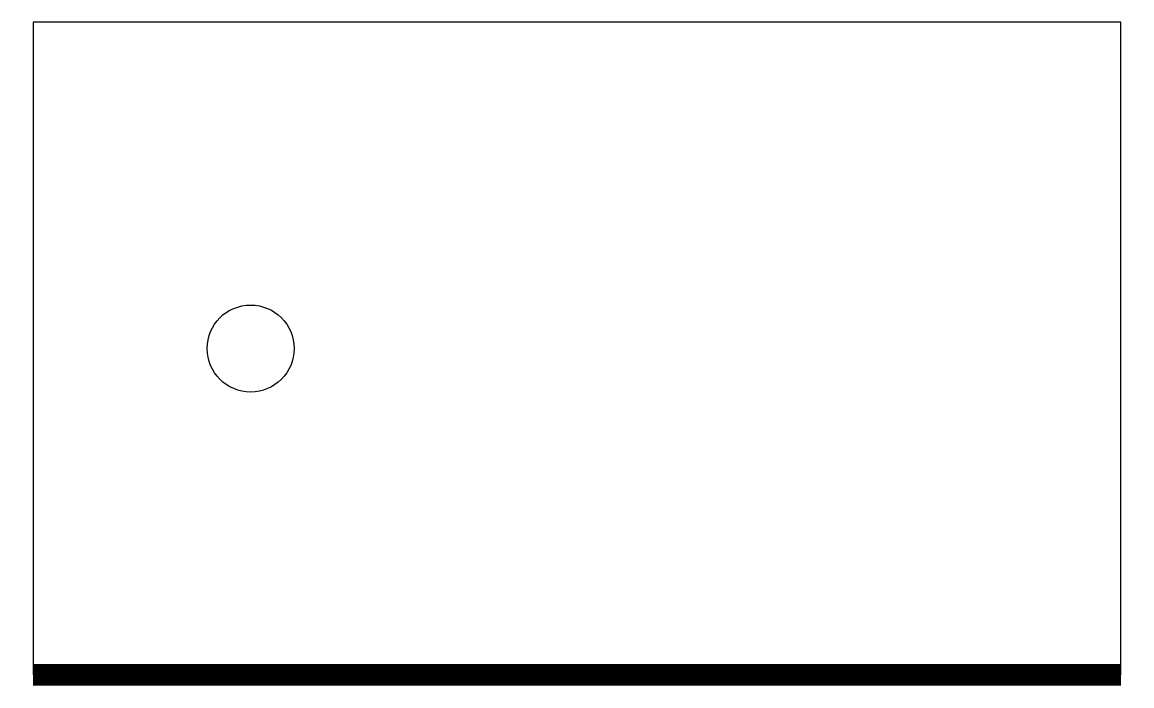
# Model space of a CAD drawing. Extents: x -0.1 to 10.1, y -0.1 to 6.
import ezdxf

# ---------------------------------------------------------------- set-up
doc = ezdxf.new("R2010")
doc.units = 0
doc.layers.add('Edge.Cuts', color=7, linetype='CONTINUOUS')
doc.layers.add('F.Cu', color=7, linetype='CONTINUOUS')

msp = doc.modelspace()

# ---------------------------------------------------------------- linework, layer by layer
at = {"layer": 'Edge.Cuts'}
msp.add_lwpolyline([(0, 0), (10, 0), (10, 6), (0, 6)], close=True, dxfattribs=at)
at = {"layer": 'F.Cu', "const_width": 0.2}
msp.add_lwpolyline([(0, 0), (10, 0)], dxfattribs=at)
at = {"layer": 'F.Cu'}
msp.add_circle((2, 3), 0.4, dxfattribs=at)

doc.saveas('drawing.dxf')
